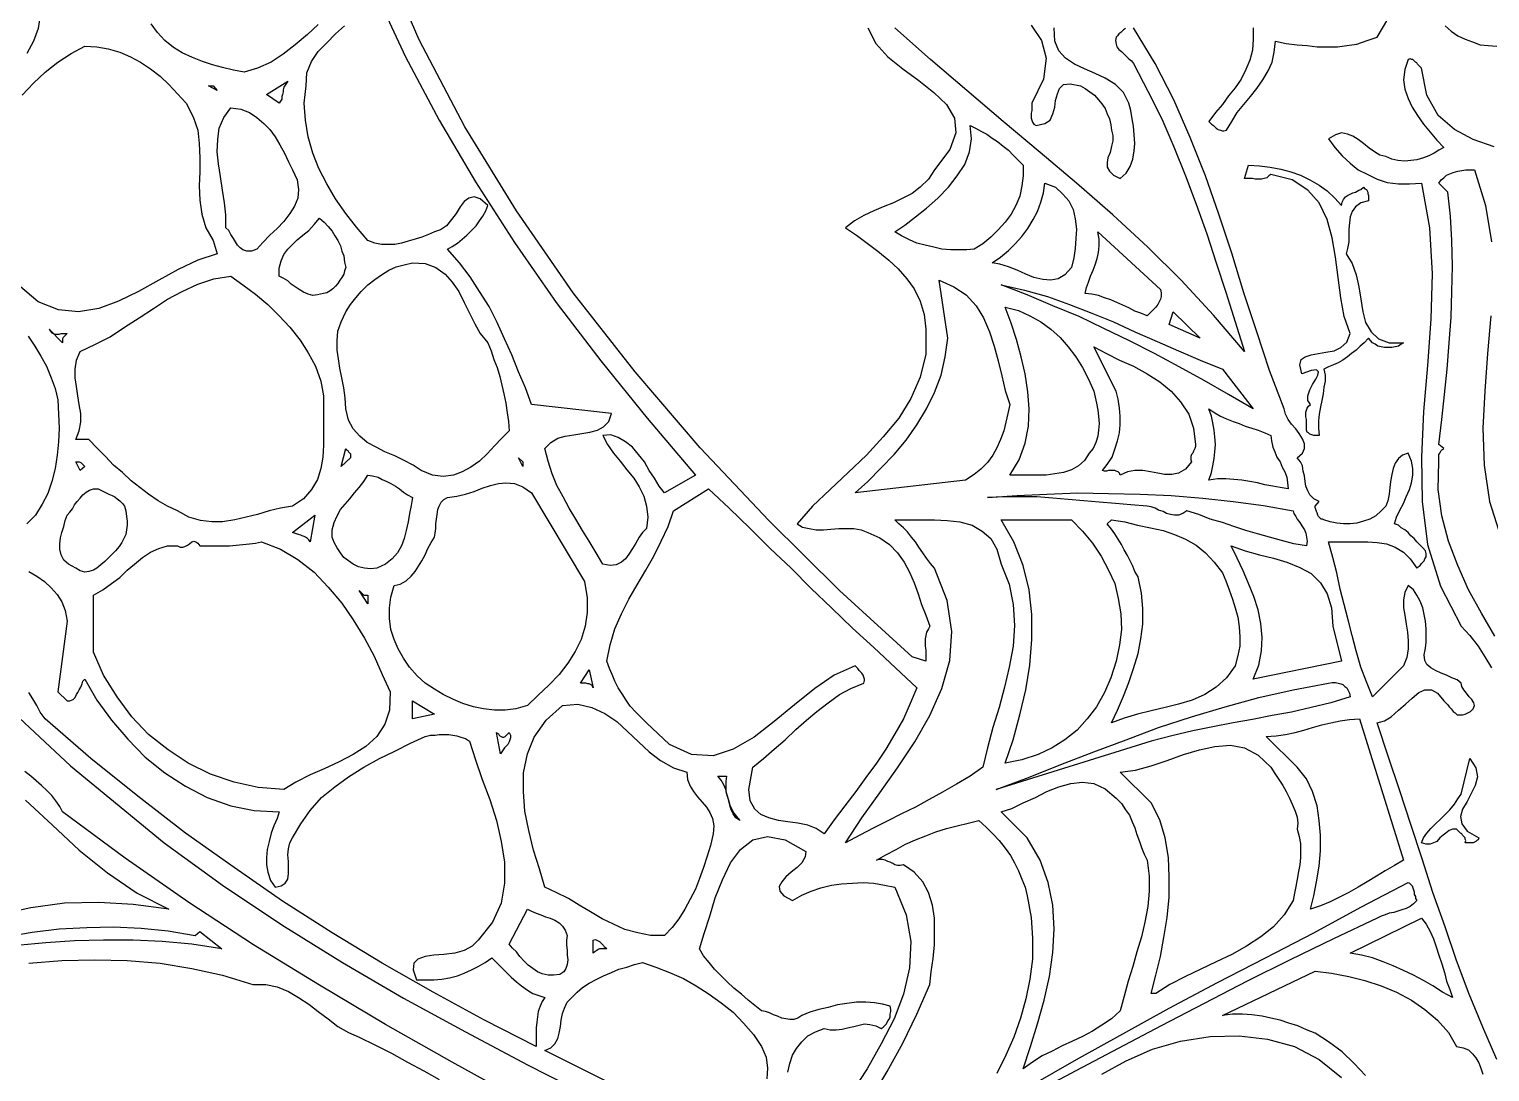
# Model space of a CAD drawing. Extents: x 0.05 to 5.94, y 0.01 to 8.49.
# Drawn here: x 2.069 to 4.239, y 3.699 to 5.248 of the extents above; entities that cross this region are included whole.
import ezdxf

# ---------------------------------------------------------------- set-up
doc = ezdxf.new("R2010")
doc.units = 0
doc.layers.add('1', color=7, linetype='Continuous')

msp = doc.modelspace()

# ---------------------------------------------------------------- linework, layer by layer
for points in [[(4.019, 4.986), (4.02, 4.991), (4.022, 4.995), (4.025, 4.999), (4.028, 5.001), (4.032, 5.003), (4.036, 5.005), (4.04, 5.006), (4.045, 5.009), (4.048, 5.01), (4.052, 5.013), (4.054, 5.011), (4.056, 5.01), (4.057, 5.008), (4.058, 5.006), (4.058, 5.004), (4.059, 5.001), (4.059, 4.999), (4.059, 4.996), (4.059, 4.993), (4.048, 4.99), (4.04, 4.984), (4.035, 4.977), (4.032, 4.969), (4.031, 4.96), (4.03, 4.951), (4.03, 4.941), (4.03, 4.932), (4.028, 4.922), (4.026, 4.914), (4.035, 4.9), (4.041, 4.883), (4.045, 4.865), (4.048, 4.847), (4.051, 4.828), (4.055, 4.812), (4.063, 4.798), (4.074, 4.788), (4.09, 4.782), (4.111, 4.782), (4.108, 4.78), (4.104, 4.777), (4.099, 4.776), (4.094, 4.775), (4.088, 4.775), (4.083, 4.775), (4.078, 4.776), (4.073, 4.777), (4.069, 4.78), (4.065, 4.782), (4.059, 4.789), (4.053, 4.782), (4.047, 4.777), (4.041, 4.771), (4.034, 4.766), (4.028, 4.761), (4.021, 4.756), (4.014, 4.752), (4.007, 4.749), (4, 4.746), (3.993, 4.743), (3.995, 4.734), (3.995, 4.725), (3.993, 4.716), (3.992, 4.706), (3.99, 4.696), (3.988, 4.687), (3.986, 4.676), (3.985, 4.666), (3.985, 4.655), (3.986, 4.644), (3.983, 4.644), (3.981, 4.644), (3.978, 4.644), (3.975, 4.645), (3.972, 4.646), (3.97, 4.648), (3.968, 4.649), (3.967, 4.652), (3.967, 4.654), (3.967, 4.657), (3.967, 4.661), (3.967, 4.664), (3.967, 4.668), (3.966, 4.672), (3.966, 4.675), (3.966, 4.679), (3.967, 4.682), (3.968, 4.685), (3.97, 4.688), (3.973, 4.69), (3.969, 4.696), (3.969, 4.703), (3.972, 4.712), (3.976, 4.72), (3.981, 4.728), (3.984, 4.734), (3.985, 4.739), (3.982, 4.742), (3.974, 4.741), (3.96, 4.736), (3.957, 4.749), (3.959, 4.757), (3.965, 4.761), (3.974, 4.764), (3.985, 4.766), (3.996, 4.768), (4.008, 4.77), (4.018, 4.775), (4.027, 4.783), (4.032, 4.796), (4.023, 4.821), (4.018, 4.849), (4.014, 4.879), (4.01, 4.909), (4.005, 4.938), (3.998, 4.965), (3.986, 4.99), (3.969, 5.009), (3.946, 5.024), (3.914, 5.032), (3.911, 5.03), (3.908, 5.027), (3.904, 5.026), (3.9, 5.025), (3.896, 5.025), (3.891, 5.025), (3.887, 5.026), (3.883, 5.026), (3.879, 5.026), (3.875, 5.026), (3.881, 5.046), (3.897, 5.045), (3.913, 5.043), (3.929, 5.04), (3.944, 5.036), (3.958, 5.031), (3.972, 5.024), (3.986, 5.016), (3.998, 5.008), (4.009, 4.997), (4.019, 4.986)], [(4.223, 4.046), (4.222, 4.043), (4.22, 4.042), (4.219, 4.041), (4.217, 4.04), (4.215, 4.039), (4.212, 4.039), (4.209, 4.039), (4.206, 4.039), (4.203, 4.039), (4.204, 4.042), (4.203, 4.044), (4.203, 4.046), (4.201, 4.048), (4.199, 4.05), (4.198, 4.052), (4.196, 4.053), (4.194, 4.055), (4.192, 4.057), (4.19, 4.059), (4.184, 4.059), (4.179, 4.057), (4.174, 4.053), (4.17, 4.05), (4.165, 4.046), (4.161, 4.041), (4.156, 4.039), (4.151, 4.037), (4.145, 4.037), (4.138, 4.039), (4.141, 4.046), (4.146, 4.053), (4.152, 4.06), (4.159, 4.067), (4.166, 4.074), (4.173, 4.081), (4.18, 4.088), (4.187, 4.096), (4.192, 4.104), (4.197, 4.111), (4.21, 4.164), (4.219, 4.15), (4.221, 4.137), (4.218, 4.124), (4.212, 4.112), (4.206, 4.1), (4.199, 4.089), (4.196, 4.078), (4.198, 4.067), (4.206, 4.056), (4.223, 4.046)]]:
    msp.add_lwpolyline(points)
at = {"layer": '1'}
for points in [[(3.315, 5.25), (3.327, 5.227), (3.345, 5.207), (3.367, 5.189), (3.391, 5.172), (3.413, 5.154), (3.432, 5.136), (3.444, 5.116), (3.446, 5.094), (3.437, 5.069), (3.414, 5.039), (3.405, 5.025), (3.393, 5.013), (3.381, 5.004), (3.367, 4.997), (3.353, 4.99), (3.338, 4.984), (3.324, 4.978), (3.309, 4.971), (3.295, 4.963), (3.282, 4.953), (3.298, 4.942), (3.314, 4.93), (3.33, 4.918), (3.346, 4.905), (3.36, 4.892), (3.373, 4.877), (3.384, 4.862), (3.393, 4.844), (3.399, 4.824), (3.401, 4.802), (3.401, 4.765), (3.393, 4.731), (3.379, 4.699), (3.361, 4.67), (3.338, 4.642), (3.313, 4.615), (3.286, 4.589), (3.259, 4.564), (3.233, 4.539), (3.21, 4.513), (3.218, 4.508), (3.228, 4.506), (3.238, 4.504), (3.249, 4.504), (3.26, 4.505), (3.272, 4.506), (3.283, 4.506), (3.294, 4.506), (3.305, 4.504), (3.315, 4.5), (3.333, 4.492), (3.347, 4.482), (3.359, 4.47), (3.369, 4.456), (3.377, 4.441), (3.384, 4.425), (3.39, 4.409), (3.395, 4.393), (3.401, 4.377), (3.407, 4.361), (3.405, 4.357), (3.402, 4.352), (3.401, 4.347), (3.4, 4.342), (3.4, 4.337), (3.4, 4.331), (3.401, 4.325), (3.401, 4.32), (3.401, 4.314), (3.401, 4.309), (3.381, 4.315), (3.273, 4.414), (3.168, 4.518), (3.066, 4.626), (2.969, 4.739), (2.877, 4.856), (2.793, 4.978), (2.716, 5.103), (2.648, 5.232), (2.591, 5.364)], [(2.583, 5.303), (2.628, 5.207), (2.678, 5.113), (2.732, 5.021), (2.79, 4.931), (2.852, 4.842), (2.918, 4.755), (2.987, 4.67), (3.059, 4.585), (3.013, 4.559), (3.005, 4.569), (2.998, 4.581), (2.99, 4.592), (2.983, 4.605), (2.974, 4.616), (2.965, 4.627), (2.955, 4.635), (2.944, 4.641), (2.933, 4.645), (2.921, 4.644), (2.928, 4.631), (2.937, 4.618), (2.947, 4.606), (2.957, 4.593), (2.967, 4.581), (2.975, 4.568), (2.982, 4.554), (2.986, 4.539), (2.988, 4.523), (2.986, 4.506), (2.98, 4.5), (2.975, 4.493), (2.97, 4.484), (2.965, 4.476), (2.96, 4.468), (2.955, 4.461), (2.949, 4.456), (2.941, 4.452), (2.932, 4.451), (2.921, 4.453), (2.911, 4.47), (2.901, 4.487), (2.891, 4.503), (2.881, 4.52), (2.871, 4.536), (2.862, 4.553), (2.853, 4.57), (2.846, 4.587), (2.84, 4.606), (2.835, 4.625), (2.844, 4.634), (2.854, 4.64), (2.865, 4.643), (2.878, 4.645), (2.89, 4.647), (2.902, 4.649), (2.913, 4.652), (2.922, 4.657), (2.93, 4.665), (2.934, 4.677), (2.815, 4.69), (2.806, 4.715), (2.796, 4.739), (2.786, 4.764), (2.775, 4.788), (2.764, 4.812), (2.752, 4.836), (2.738, 4.858), (2.724, 4.88), (2.708, 4.901), (2.69, 4.921), (2.697, 4.925), (2.705, 4.93), (2.712, 4.936), (2.719, 4.942), (2.726, 4.949), (2.733, 4.956), (2.738, 4.963), (2.743, 4.97), (2.747, 4.978), (2.75, 4.986), (2.739, 4.996), (2.73, 4.999), (2.722, 4.997), (2.715, 4.992), (2.709, 4.984), (2.703, 4.974), (2.696, 4.965), (2.689, 4.956), (2.68, 4.95), (2.671, 4.947), (2.662, 4.943), (2.652, 4.939), (2.642, 4.936), (2.632, 4.933), (2.622, 4.93), (2.612, 4.928), (2.602, 4.928), (2.592, 4.928), (2.582, 4.93), (2.572, 4.934), (2.555, 4.954), (2.539, 4.974), (2.524, 4.996), (2.511, 5.018), (2.499, 5.041), (2.49, 5.064), (2.483, 5.088), (2.479, 5.113), (2.477, 5.138), (2.48, 5.164), (2.481, 5.183), (2.488, 5.2), (2.498, 5.215), (2.511, 5.228), (2.524, 5.241), (2.537, 5.253)], [(2.085, 5.269), (2.082, 5.249), (2.075, 5.23), (2.065, 5.212)], [(2.498, 5.255), (2.482, 5.24), (2.464, 5.225), (2.446, 5.211), (2.428, 5.199), (2.408, 5.19), (2.388, 5.184), (2.372, 5.187), (2.356, 5.191), (2.341, 5.195), (2.326, 5.2), (2.311, 5.206), (2.296, 5.213), (2.283, 5.221), (2.27, 5.231), (2.259, 5.243), (2.25, 5.256)], [(3.558, 5.254), (3.573, 5.231), (3.58, 5.205), (3.576, 5.174), (3.559, 5.138), (3.559, 5.134), (3.559, 5.131), (3.559, 5.127), (3.558, 5.123), (3.558, 5.12), (3.558, 5.116), (3.559, 5.113), (3.56, 5.11), (3.562, 5.107), (3.565, 5.105), (3.578, 5.108), (3.586, 5.113), (3.59, 5.122), (3.593, 5.132), (3.594, 5.142), (3.597, 5.152), (3.6, 5.16), (3.606, 5.166), (3.616, 5.167), (3.631, 5.164), (3.638, 5.16), (3.645, 5.155), (3.652, 5.15), (3.658, 5.143), (3.663, 5.137), (3.668, 5.13), (3.671, 5.122), (3.674, 5.115), (3.676, 5.106), (3.677, 5.098), (3.679, 5.09), (3.679, 5.082), (3.677, 5.074), (3.675, 5.065), (3.672, 5.057), (3.671, 5.05), (3.671, 5.043), (3.674, 5.037), (3.68, 5.031), (3.69, 5.026), (3.699, 5.034), (3.705, 5.044), (3.709, 5.055), (3.711, 5.067), (3.712, 5.078), (3.711, 5.091), (3.71, 5.104), (3.708, 5.115), (3.706, 5.127), (3.703, 5.138), (3.695, 5.154), (3.683, 5.166), (3.668, 5.175), (3.653, 5.182), (3.637, 5.189), (3.622, 5.196), (3.609, 5.205), (3.599, 5.216), (3.593, 5.23), (3.592, 5.25)], [(3.888, 5.25), (3.888, 5.233), (3.887, 5.217), (3.883, 5.202), (3.877, 5.188), (3.87, 5.174), (3.861, 5.161), (3.851, 5.149), (3.842, 5.136), (3.832, 5.124), (3.822, 5.111), (3.824, 5.109), (3.826, 5.107), (3.829, 5.105), (3.831, 5.103), (3.833, 5.101), (3.836, 5.099), (3.839, 5.098), (3.842, 5.097), (3.844, 5.097), (3.848, 5.098), (3.856, 5.111), (3.864, 5.124), (3.874, 5.136), (3.884, 5.148), (3.893, 5.16), (3.902, 5.173), (3.91, 5.186), (3.916, 5.199), (3.919, 5.214), (3.921, 5.23), (3.937, 5.227), (3.953, 5.225), (3.968, 5.224), (3.983, 5.222), (3.998, 5.222), (4.013, 5.222), (4.027, 5.224), (4.042, 5.226), (4.057, 5.231), (4.072, 5.236), (4.088, 5.263)], [(3.698, 5.249), (3.695, 5.247), (3.693, 5.245), (3.691, 5.243), (3.688, 5.241), (3.686, 5.238), (3.684, 5.236), (3.683, 5.231), (3.684, 5.226), (3.685, 5.222), (3.688, 5.218), (3.692, 5.215), (3.696, 5.211), (3.699, 5.208), (3.703, 5.204), (3.707, 5.201), (3.71, 5.197), (3.731, 5.156), (3.752, 5.115), (3.77, 5.073), (3.787, 5.03), (3.803, 4.988), (3.819, 4.944), (3.833, 4.901), (3.847, 4.857), (3.861, 4.813), (3.875, 4.769), (3.829, 4.823), (3.781, 4.875), (3.731, 4.924), (3.679, 4.972), (3.625, 5.019), (3.571, 5.065), (3.516, 5.111), (3.462, 5.157), (3.408, 5.203), (3.355, 5.25)], [(4.25, 3.717), (4.229, 3.765), (4.209, 3.814), (4.19, 3.864), (4.173, 3.914), (4.155, 3.965), (4.139, 4.015), (4.122, 4.066), (4.106, 4.116), (4.089, 4.166), (4.072, 4.217), (4.083, 4.22), (4.093, 4.226), (4.104, 4.236), (4.114, 4.245), (4.124, 4.254), (4.134, 4.262), (4.143, 4.266), (4.153, 4.266), (4.162, 4.261), (4.171, 4.25), (4.174, 4.247), (4.177, 4.244), (4.179, 4.241), (4.182, 4.238), (4.185, 4.234), (4.188, 4.232), (4.191, 4.229), (4.195, 4.229), (4.199, 4.229), (4.203, 4.23), (4.211, 4.234), (4.215, 4.238), (4.217, 4.243), (4.216, 4.247), (4.213, 4.252), (4.209, 4.256), (4.205, 4.261), (4.201, 4.266), (4.198, 4.271), (4.197, 4.276), (4.191, 4.281), (4.183, 4.284), (4.175, 4.288), (4.167, 4.291), (4.159, 4.295), (4.152, 4.299), (4.146, 4.304), (4.143, 4.31), (4.142, 4.318), (4.144, 4.328), (4.145, 4.337), (4.145, 4.347), (4.145, 4.357), (4.144, 4.368), (4.142, 4.378), (4.14, 4.388), (4.136, 4.398), (4.131, 4.407), (4.126, 4.415), (4.118, 4.421), (4.113, 4.411), (4.111, 4.4), (4.111, 4.388), (4.113, 4.377), (4.115, 4.364), (4.117, 4.352), (4.118, 4.339), (4.118, 4.327), (4.116, 4.314), (4.111, 4.302), (4.065, 4.256), (4.056, 4.278), (4.048, 4.3), (4.041, 4.324), (4.035, 4.347), (4.029, 4.37), (4.023, 4.393), (4.017, 4.416), (4.012, 4.44), (4.006, 4.463), (4, 4.486), (4.014, 4.486), (4.029, 4.486), (4.043, 4.486), (4.058, 4.486), (4.072, 4.485), (4.086, 4.483), (4.099, 4.478), (4.111, 4.471), (4.121, 4.461), (4.131, 4.447), (4.133, 4.449), (4.136, 4.451), (4.138, 4.454), (4.14, 4.456), (4.142, 4.458), (4.143, 4.461), (4.145, 4.464), (4.145, 4.467), (4.145, 4.469), (4.144, 4.473), (4.14, 4.477), (4.135, 4.482), (4.131, 4.486), (4.127, 4.491), (4.122, 4.495), (4.118, 4.5), (4.113, 4.504), (4.108, 4.507), (4.104, 4.511), (4.098, 4.513), (4.101, 4.523), (4.106, 4.533), (4.111, 4.543), (4.115, 4.553), (4.12, 4.564), (4.123, 4.574), (4.125, 4.585), (4.125, 4.595), (4.123, 4.606), (4.118, 4.618), (4.11, 4.615), (4.104, 4.61), (4.099, 4.603), (4.096, 4.595), (4.094, 4.586), (4.092, 4.576), (4.091, 4.567), (4.09, 4.557), (4.088, 4.547), (4.085, 4.539), (4.078, 4.532), (4.07, 4.525), (4.061, 4.52), (4.052, 4.517), (4.042, 4.514), (4.032, 4.513), (4.022, 4.513), (4.012, 4.514), (4.002, 4.516), (3.993, 4.519), (3.991, 4.52), (3.989, 4.52), (3.987, 4.522), (3.985, 4.524), (3.984, 4.526), (3.983, 4.529), (3.982, 4.531), (3.981, 4.534), (3.98, 4.537), (3.98, 4.539), (3.986, 4.546), (3.978, 4.55), (3.972, 4.556), (3.969, 4.562), (3.966, 4.569), (3.965, 4.576), (3.964, 4.584), (3.962, 4.591), (3.961, 4.599), (3.958, 4.605), (3.953, 4.611), (3.961, 4.618), (3.964, 4.625), (3.964, 4.632), (3.961, 4.639), (3.956, 4.647), (3.951, 4.654), (3.945, 4.661), (3.94, 4.668), (3.936, 4.676), (3.934, 4.684), (3.912, 4.741), (3.893, 4.798), (3.874, 4.856), (3.856, 4.915), (3.837, 4.973), (3.817, 5.03), (3.794, 5.087), (3.77, 5.143), (3.742, 5.197), (3.71, 5.25)], [(4.173, 5.253), (4.182, 5.245), (4.192, 5.238), (4.203, 5.233), (4.214, 5.229), (4.225, 5.225), (4.237, 5.224), (4.25, 5.223)], [(2.058, 5.15), (2.075, 5.168), (2.092, 5.184), (2.111, 5.199), (2.131, 5.212), (2.151, 5.223), (2.169, 5.222), (2.186, 5.219), (2.203, 5.214), (2.219, 5.207), (2.234, 5.199), (2.249, 5.189), (2.263, 5.178), (2.276, 5.166), (2.289, 5.152), (2.302, 5.138)], [(4.246, 5.073), (4.215, 5.084), (4.187, 5.099), (4.163, 5.12), (4.146, 5.15), (4.138, 5.19), (4.136, 5.192), (4.134, 5.194), (4.132, 5.196), (4.131, 5.198), (4.129, 5.199), (4.127, 5.201), (4.125, 5.203), (4.123, 5.203), (4.121, 5.204), (4.118, 5.203), (4.113, 5.188), (4.111, 5.173), (4.113, 5.159), (4.118, 5.145), (4.124, 5.132), (4.132, 5.12), (4.141, 5.107), (4.151, 5.095), (4.161, 5.083), (4.171, 5.072), (4.164, 5.068), (4.157, 5.064), (4.149, 5.06), (4.141, 5.057), (4.131, 5.054), (4.122, 5.053), (4.113, 5.052), (4.103, 5.053), (4.094, 5.055), (4.085, 5.059), (4.076, 5.061), (4.068, 5.066), (4.06, 5.071), (4.052, 5.078), (4.044, 5.084), (4.036, 5.089), (4.028, 5.092), (4.019, 5.094), (4.01, 5.091), (4, 5.085), (4.009, 5.072), (4.02, 5.06), (4.032, 5.049), (4.044, 5.039), (4.058, 5.032), (4.072, 5.025), (4.087, 5.02), (4.104, 5.018), (4.12, 5.018), (4.138, 5.019), (4.15, 4.953), (4.154, 4.885), (4.152, 4.817), (4.147, 4.748), (4.141, 4.68), (4.138, 4.612), (4.139, 4.546), (4.147, 4.482), (4.166, 4.42), (4.197, 4.361), (4.21, 4.347), (4.222, 4.331), (4.232, 4.315), (4.242, 4.299)], [(2.44, 5.138), (2.421, 5.151), (2.453, 5.171), (2.451, 5.168), (2.449, 5.165), (2.447, 5.162), (2.446, 5.158), (2.446, 5.155), (2.445, 5.151), (2.444, 5.148), (2.444, 5.144), (2.442, 5.141), (2.44, 5.138)], [(2.348, 5.157), (2.335, 5.164), (2.342, 5.164), (2.348, 5.157)], [(2.302, 5.138), (2.312, 5.118), (2.319, 5.098), (2.321, 5.078), (2.322, 5.057), (2.322, 5.036), (2.321, 5.015), (2.322, 4.994), (2.325, 4.973), (2.331, 4.953), (2.342, 4.934), (2.348, 4.914), (2.319, 4.905), (2.29, 4.891), (2.261, 4.875), (2.231, 4.858), (2.201, 4.844), (2.172, 4.833), (2.142, 4.828), (2.112, 4.831), (2.082, 4.843), (2.052, 4.868)], [(2.46, 5.039), (2.467, 5.024), (2.469, 5.01), (2.468, 4.997), (2.463, 4.985), (2.456, 4.974), (2.447, 4.962), (2.437, 4.952), (2.426, 4.942), (2.416, 4.931), (2.407, 4.921), (2.399, 4.918), (2.392, 4.918), (2.386, 4.92), (2.382, 4.923), (2.378, 4.927), (2.375, 4.932), (2.372, 4.937), (2.368, 4.943), (2.365, 4.949), (2.361, 4.953), (2.361, 4.972), (2.359, 4.99), (2.356, 5.009), (2.353, 5.029), (2.35, 5.048), (2.348, 5.066), (2.349, 5.084), (2.351, 5.101), (2.358, 5.117), (2.368, 5.131), (2.383, 5.129), (2.396, 5.124), (2.407, 5.117), (2.417, 5.108), (2.426, 5.099), (2.434, 5.088), (2.441, 5.076), (2.448, 5.064), (2.454, 5.051), (2.46, 5.039)], [(3.546, 5.046), (3.546, 5.03), (3.544, 5.015), (3.541, 5), (3.535, 4.986), (3.528, 4.973), (3.519, 4.961), (3.509, 4.95), (3.498, 4.939), (3.486, 4.929), (3.473, 4.921), (3.462, 4.92), (3.45, 4.92), (3.438, 4.92), (3.425, 4.921), (3.413, 4.924), (3.4, 4.927), (3.388, 4.93), (3.377, 4.935), (3.365, 4.941), (3.355, 4.947), (3.37, 4.957), (3.386, 4.969), (3.402, 4.982), (3.419, 4.997), (3.435, 5.013), (3.448, 5.03), (3.459, 5.047), (3.466, 5.066), (3.469, 5.085), (3.467, 5.105), (3.475, 5.101), (3.484, 5.096), (3.492, 5.092), (3.5, 5.086), (3.508, 5.081), (3.516, 5.074), (3.524, 5.068), (3.531, 5.061), (3.539, 5.053), (3.546, 5.046)], [(4.247, 4.346), (4.227, 4.38), (4.208, 4.415), (4.192, 4.451), (4.178, 4.487), (4.168, 4.525), (4.163, 4.564), (4.164, 4.605), (4.164, 4.608), (4.164, 4.611), (4.164, 4.613), (4.164, 4.616), (4.165, 4.618), (4.166, 4.62), (4.167, 4.622), (4.168, 4.623), (4.171, 4.625), (4.164, 4.631), (4.168, 4.668), (4.172, 4.705), (4.176, 4.743), (4.179, 4.782), (4.182, 4.82), (4.183, 4.858), (4.184, 4.896), (4.183, 4.934), (4.181, 4.97), (4.177, 5.006), (4.164, 5.019), (4.167, 5.024), (4.171, 5.027), (4.175, 5.031), (4.18, 5.033), (4.185, 5.035), (4.192, 5.037), (4.198, 5.038), (4.204, 5.039), (4.21, 5.039), (4.217, 5.039), (4.233, 4.986), (4.242, 4.932)], [(3.618, 4.894), (3.608, 4.883), (3.598, 4.877), (3.587, 4.875), (3.575, 4.876), (3.562, 4.879), (3.55, 4.884), (3.537, 4.89), (3.524, 4.895), (3.511, 4.899), (3.5, 4.901), (3.512, 4.909), (3.524, 4.919), (3.534, 4.929), (3.544, 4.94), (3.553, 4.952), (3.561, 4.965), (3.567, 4.977), (3.572, 4.991), (3.576, 5.005), (3.578, 5.019), (3.594, 5.013), (3.605, 5.003), (3.614, 4.993), (3.62, 4.98), (3.623, 4.966), (3.625, 4.951), (3.624, 4.937), (3.623, 4.922), (3.621, 4.908), (3.618, 4.894)], [(2.539, 4.894), (2.537, 4.889), (2.536, 4.884), (2.533, 4.879), (2.53, 4.875), (2.527, 4.87), (2.524, 4.866), (2.52, 4.862), (2.516, 4.859), (2.511, 4.856), (2.506, 4.855), (2.497, 4.853), (2.49, 4.852), (2.483, 4.854), (2.476, 4.857), (2.47, 4.861), (2.464, 4.865), (2.458, 4.869), (2.453, 4.874), (2.446, 4.878), (2.44, 4.881), (2.44, 4.893), (2.443, 4.904), (2.447, 4.913), (2.453, 4.921), (2.46, 4.928), (2.467, 4.935), (2.475, 4.942), (2.484, 4.949), (2.492, 4.958), (2.5, 4.967), (2.507, 4.961), (2.513, 4.955), (2.519, 4.948), (2.523, 4.941), (2.527, 4.934), (2.531, 4.926), (2.533, 4.918), (2.536, 4.911), (2.537, 4.902), (2.539, 4.894)], [(3.75, 4.861), (3.751, 4.856), (3.751, 4.851), (3.75, 4.847), (3.748, 4.843), (3.746, 4.839), (3.743, 4.835), (3.74, 4.832), (3.736, 4.828), (3.733, 4.825), (3.73, 4.822), (3.721, 4.826), (3.712, 4.829), (3.703, 4.834), (3.694, 4.838), (3.685, 4.842), (3.676, 4.846), (3.667, 4.849), (3.658, 4.852), (3.648, 4.854), (3.638, 4.855), (3.64, 4.864), (3.643, 4.872), (3.646, 4.881), (3.65, 4.89), (3.653, 4.898), (3.656, 4.907), (3.658, 4.916), (3.659, 4.926), (3.659, 4.936), (3.657, 4.947), (3.75, 4.861)], [(2.75, 4.782), (2.755, 4.77), (2.759, 4.757), (2.764, 4.745), (2.768, 4.732), (2.771, 4.719), (2.774, 4.706), (2.777, 4.692), (2.779, 4.678), (2.781, 4.665), (2.782, 4.651), (2.771, 4.64), (2.76, 4.629), (2.749, 4.617), (2.738, 4.606), (2.725, 4.597), (2.712, 4.59), (2.699, 4.585), (2.684, 4.583), (2.668, 4.585), (2.651, 4.592), (2.639, 4.6), (2.626, 4.607), (2.612, 4.614), (2.597, 4.62), (2.584, 4.627), (2.571, 4.634), (2.56, 4.643), (2.55, 4.654), (2.543, 4.667), (2.539, 4.684), (2.538, 4.7), (2.536, 4.715), (2.533, 4.73), (2.53, 4.744), (2.528, 4.758), (2.526, 4.771), (2.526, 4.785), (2.527, 4.799), (2.532, 4.813), (2.539, 4.828), (2.546, 4.839), (2.554, 4.849), (2.562, 4.858), (2.572, 4.868), (2.582, 4.876), (2.592, 4.883), (2.603, 4.89), (2.614, 4.895), (2.626, 4.898), (2.638, 4.901), (2.657, 4.9), (2.673, 4.894), (2.687, 4.884), (2.697, 4.872), (2.707, 4.858), (2.715, 4.842), (2.723, 4.826), (2.731, 4.81), (2.739, 4.796), (2.75, 4.782)], [(2.506, 4.703), (2.506, 4.685), (2.506, 4.667), (2.506, 4.648), (2.506, 4.63), (2.505, 4.612), (2.502, 4.595), (2.497, 4.579), (2.488, 4.564), (2.476, 4.55), (2.46, 4.539), (2.442, 4.536), (2.425, 4.532), (2.408, 4.527), (2.391, 4.523), (2.374, 4.519), (2.356, 4.516), (2.34, 4.516), (2.323, 4.518), (2.306, 4.523), (2.289, 4.532), (2.274, 4.539), (2.26, 4.547), (2.246, 4.557), (2.233, 4.567), (2.22, 4.577), (2.207, 4.589), (2.194, 4.6), (2.182, 4.613), (2.17, 4.625), (2.157, 4.638), (2.138, 4.638), (2.143, 4.651), (2.145, 4.664), (2.145, 4.677), (2.143, 4.69), (2.141, 4.703), (2.139, 4.717), (2.137, 4.73), (2.137, 4.743), (2.139, 4.756), (2.144, 4.769), (2.167, 4.78), (2.189, 4.791), (2.21, 4.805), (2.232, 4.819), (2.253, 4.833), (2.274, 4.847), (2.296, 4.858), (2.319, 4.869), (2.343, 4.877), (2.368, 4.881), (2.386, 4.868), (2.405, 4.854), (2.423, 4.839), (2.44, 4.822), (2.456, 4.805), (2.471, 4.786), (2.483, 4.767), (2.494, 4.747), (2.502, 4.725), (2.506, 4.703)], [(3.526, 4.69), (3.523, 4.677), (3.52, 4.664), (3.517, 4.651), (3.512, 4.638), (3.507, 4.626), (3.501, 4.615), (3.493, 4.604), (3.483, 4.594), (3.473, 4.586), (3.46, 4.578), (3.296, 4.559), (3.315, 4.576), (3.335, 4.596), (3.354, 4.616), (3.372, 4.637), (3.388, 4.66), (3.402, 4.684), (3.414, 4.708), (3.424, 4.734), (3.43, 4.761), (3.434, 4.789), (3.421, 4.875), (3.443, 4.865), (3.461, 4.853), (3.476, 4.837), (3.487, 4.819), (3.496, 4.798), (3.503, 4.777), (3.509, 4.755), (3.514, 4.733), (3.519, 4.711), (3.526, 4.69)], [(3.842, 4.743), (3.888, 4.684), (3.851, 4.705), (3.815, 4.726), (3.778, 4.746), (3.741, 4.766), (3.704, 4.785), (3.666, 4.803), (3.629, 4.821), (3.59, 4.837), (3.552, 4.853), (3.513, 4.868), (3.548, 4.86), (3.582, 4.851), (3.615, 4.839), (3.648, 4.826), (3.68, 4.813), (3.712, 4.798), (3.745, 4.784), (3.777, 4.77), (3.809, 4.756), (3.842, 4.743)], [(3.651, 4.71), (3.653, 4.701), (3.655, 4.692), (3.657, 4.682), (3.658, 4.673), (3.659, 4.662), (3.658, 4.652), (3.657, 4.643), (3.654, 4.634), (3.65, 4.625), (3.644, 4.618), (3.637, 4.607), (3.628, 4.599), (3.618, 4.593), (3.606, 4.589), (3.593, 4.587), (3.58, 4.585), (3.567, 4.585), (3.553, 4.585), (3.539, 4.585), (3.526, 4.585), (3.54, 4.608), (3.549, 4.633), (3.554, 4.658), (3.555, 4.684), (3.553, 4.709), (3.549, 4.736), (3.543, 4.761), (3.536, 4.787), (3.528, 4.811), (3.519, 4.835), (3.539, 4.83), (3.556, 4.822), (3.572, 4.813), (3.587, 4.802), (3.601, 4.79), (3.613, 4.776), (3.624, 4.761), (3.634, 4.745), (3.643, 4.728), (3.651, 4.71)], [(3.763, 4.809), (3.769, 4.828), (3.809, 4.789), (3.763, 4.809)], [(4.241, 4.822), (4.236, 4.766), (4.232, 4.71), (4.229, 4.655), (4.231, 4.6), (4.239, 4.546), (4.256, 4.493)], [(2.125, 4.796), (2.123, 4.794), (2.122, 4.793), (2.12, 4.791), (2.119, 4.79), (2.118, 4.788), (2.118, 4.787), (2.118, 4.784), (2.118, 4.782), (2.098, 4.802), (2.1, 4.799), (2.102, 4.797), (2.104, 4.796), (2.107, 4.795), (2.11, 4.795), (2.113, 4.795), (2.116, 4.796), (2.119, 4.796), (2.122, 4.796), (2.125, 4.796)], [(2.067, 4.792), (2.077, 4.777), (2.086, 4.762), (2.094, 4.747), (2.101, 4.73), (2.107, 4.714), (2.111, 4.697), (2.112, 4.676), (2.113, 4.655), (2.112, 4.635), (2.11, 4.615), (2.107, 4.595), (2.102, 4.576), (2.096, 4.558), (2.088, 4.542), (2.078, 4.526), (2.065, 4.513)], [(3.802, 4.631), (3.802, 4.628), (3.801, 4.625), (3.8, 4.623), (3.799, 4.621), (3.798, 4.618), (3.796, 4.616), (3.795, 4.613), (3.795, 4.611), (3.795, 4.608), (3.796, 4.605), (3.787, 4.594), (3.777, 4.588), (3.767, 4.586), (3.756, 4.586), (3.746, 4.588), (3.735, 4.59), (3.724, 4.592), (3.712, 4.592), (3.701, 4.59), (3.69, 4.585), (3.689, 4.588), (3.687, 4.59), (3.684, 4.591), (3.682, 4.592), (3.679, 4.592), (3.675, 4.592), (3.673, 4.592), (3.67, 4.591), (3.667, 4.591), (3.664, 4.592), (3.671, 4.601), (3.678, 4.612), (3.682, 4.624), (3.686, 4.636), (3.689, 4.648), (3.69, 4.66), (3.69, 4.673), (3.689, 4.685), (3.687, 4.698), (3.684, 4.71), (3.651, 4.776), (3.67, 4.766), (3.689, 4.756), (3.71, 4.747), (3.73, 4.736), (3.749, 4.724), (3.766, 4.71), (3.78, 4.694), (3.792, 4.676), (3.799, 4.655), (3.802, 4.631)], [(3.914, 4.644), (3.915, 4.636), (3.917, 4.627), (3.92, 4.62), (3.923, 4.612), (3.928, 4.605), (3.931, 4.597), (3.935, 4.59), (3.938, 4.582), (3.939, 4.574), (3.94, 4.565), (3.928, 4.567), (3.917, 4.569), (3.905, 4.571), (3.894, 4.574), (3.883, 4.576), (3.871, 4.578), (3.859, 4.579), (3.847, 4.58), (3.835, 4.58), (3.822, 4.578), (3.826, 4.589), (3.828, 4.599), (3.83, 4.61), (3.831, 4.62), (3.832, 4.631), (3.831, 4.642), (3.83, 4.652), (3.828, 4.663), (3.826, 4.673), (3.822, 4.684), (3.831, 4.678), (3.839, 4.673), (3.848, 4.669), (3.858, 4.665), (3.867, 4.662), (3.876, 4.658), (3.886, 4.655), (3.895, 4.652), (3.905, 4.648), (3.914, 4.644)], [(2.546, 4.611), (2.532, 4.598), (2.539, 4.625), (2.54, 4.623), (2.542, 4.622), (2.543, 4.62), (2.544, 4.619), (2.546, 4.617), (2.546, 4.615), (2.546, 4.613), (2.546, 4.611)], [(2.151, 4.598), (2.144, 4.592), (2.138, 4.605), (2.14, 4.605), (2.142, 4.605), (2.143, 4.605), (2.145, 4.604), (2.147, 4.602), (2.148, 4.601), (2.15, 4.599), (2.151, 4.598)], [(2.802, 4.598), (2.796, 4.611), (2.802, 4.605), (2.802, 4.598)], [(2.638, 4.552), (2.636, 4.54), (2.634, 4.528), (2.632, 4.516), (2.629, 4.503), (2.626, 4.491), (2.622, 4.48), (2.616, 4.47), (2.608, 4.461), (2.598, 4.453), (2.585, 4.447), (2.576, 4.446), (2.567, 4.447), (2.558, 4.449), (2.55, 4.453), (2.543, 4.458), (2.536, 4.463), (2.531, 4.47), (2.526, 4.477), (2.522, 4.485), (2.519, 4.493), (2.519, 4.504), (2.522, 4.515), (2.526, 4.525), (2.531, 4.534), (2.538, 4.542), (2.545, 4.55), (2.552, 4.559), (2.559, 4.567), (2.566, 4.576), (2.572, 4.585), (2.579, 4.584), (2.587, 4.582), (2.593, 4.579), (2.6, 4.576), (2.606, 4.573), (2.613, 4.569), (2.619, 4.565), (2.625, 4.56), (2.631, 4.556), (2.638, 4.552)], [(2.21, 4.539), (2.212, 4.532), (2.213, 4.524), (2.214, 4.517), (2.214, 4.511), (2.213, 4.504), (2.212, 4.497), (2.209, 4.491), (2.206, 4.485), (2.202, 4.479), (2.197, 4.473), (2.192, 4.468), (2.187, 4.463), (2.181, 4.457), (2.175, 4.452), (2.169, 4.447), (2.164, 4.444), (2.157, 4.442), (2.151, 4.441), (2.144, 4.443), (2.138, 4.447), (2.127, 4.453), (2.12, 4.459), (2.116, 4.467), (2.114, 4.475), (2.114, 4.483), (2.115, 4.492), (2.117, 4.5), (2.12, 4.509), (2.122, 4.518), (2.125, 4.526), (2.129, 4.53), (2.133, 4.535), (2.136, 4.541), (2.14, 4.546), (2.144, 4.551), (2.148, 4.556), (2.153, 4.56), (2.158, 4.563), (2.164, 4.565), (2.171, 4.565), (2.175, 4.563), (2.179, 4.561), (2.183, 4.559), (2.187, 4.557), (2.192, 4.555), (2.196, 4.553), (2.199, 4.55), (2.203, 4.547), (2.207, 4.543), (2.21, 4.539)], [(2.894, 4.427), (2.898, 4.403), (2.898, 4.381), (2.895, 4.361), (2.889, 4.341), (2.88, 4.323), (2.869, 4.306), (2.856, 4.289), (2.841, 4.273), (2.825, 4.258), (2.809, 4.243), (2.792, 4.238), (2.776, 4.236), (2.76, 4.236), (2.744, 4.238), (2.729, 4.241), (2.713, 4.246), (2.699, 4.252), (2.684, 4.259), (2.671, 4.267), (2.657, 4.276), (2.645, 4.287), (2.634, 4.3), (2.625, 4.313), (2.617, 4.327), (2.611, 4.341), (2.606, 4.356), (2.604, 4.372), (2.604, 4.388), (2.606, 4.404), (2.611, 4.421), (2.62, 4.423), (2.629, 4.428), (2.636, 4.435), (2.642, 4.442), (2.647, 4.45), (2.652, 4.458), (2.657, 4.467), (2.661, 4.476), (2.666, 4.485), (2.671, 4.493), (2.672, 4.499), (2.673, 4.506), (2.673, 4.513), (2.674, 4.52), (2.675, 4.527), (2.676, 4.534), (2.678, 4.539), (2.681, 4.545), (2.685, 4.549), (2.69, 4.552), (2.704, 4.554), (2.717, 4.557), (2.73, 4.561), (2.742, 4.566), (2.754, 4.57), (2.766, 4.573), (2.777, 4.574), (2.79, 4.573), (2.802, 4.568), (2.815, 4.559), (2.894, 4.427)], [(3.388, 4.269), (3.378, 4.246), (3.368, 4.223), (3.355, 4.201), (3.342, 4.178), (3.328, 4.157), (3.312, 4.136), (3.297, 4.115), (3.281, 4.094), (3.265, 4.073), (3.25, 4.052), (3.238, 4.06), (3.226, 4.065), (3.211, 4.068), (3.196, 4.07), (3.182, 4.072), (3.168, 4.076), (3.156, 4.081), (3.147, 4.089), (3.14, 4.101), (3.138, 4.118), (3.144, 4.151), (3.16, 4.164), (3.176, 4.178), (3.192, 4.192), (3.208, 4.207), (3.224, 4.221), (3.239, 4.234), (3.256, 4.247), (3.273, 4.259), (3.29, 4.268), (3.309, 4.276), (3.31, 4.28), (3.31, 4.282), (3.309, 4.285), (3.308, 4.288), (3.306, 4.291), (3.304, 4.293), (3.302, 4.295), (3.3, 4.298), (3.298, 4.3), (3.296, 4.302), (3.265, 4.288), (3.236, 4.268), (3.206, 4.244), (3.176, 4.219), (3.146, 4.196), (3.115, 4.178), (3.085, 4.168), (3.053, 4.17), (3.02, 4.185), (2.986, 4.217), (2.978, 4.225), (2.97, 4.233), (2.962, 4.242), (2.956, 4.251), (2.95, 4.26), (2.944, 4.269), (2.939, 4.279), (2.935, 4.289), (2.931, 4.298), (2.927, 4.309), (2.932, 4.333), (2.939, 4.357), (2.949, 4.379), (2.96, 4.401), (2.972, 4.422), (2.985, 4.444), (2.997, 4.465), (3.008, 4.487), (3.018, 4.509), (3.026, 4.532), (3.078, 4.565), (3.109, 4.536), (3.14, 4.506), (3.17, 4.476), (3.201, 4.447), (3.231, 4.417), (3.261, 4.388), (3.292, 4.358), (3.324, 4.329), (3.356, 4.299), (3.388, 4.269)], [(3.947, 4.532), (3.948, 4.528), (3.951, 4.524), (3.953, 4.52), (3.957, 4.515), (3.96, 4.51), (3.964, 4.504), (3.966, 4.499), (3.967, 4.493), (3.968, 4.487), (3.967, 4.48), (3.948, 4.483), (3.93, 4.488), (3.912, 4.493), (3.894, 4.498), (3.877, 4.503), (3.859, 4.509), (3.842, 4.515), (3.824, 4.52), (3.807, 4.527), (3.789, 4.532), (3.783, 4.528), (3.777, 4.526), (3.771, 4.526), (3.765, 4.527), (3.759, 4.528), (3.754, 4.531), (3.747, 4.533), (3.742, 4.536), (3.736, 4.538), (3.73, 4.539), (3.706, 4.541), (3.683, 4.543), (3.659, 4.545), (3.636, 4.547), (3.613, 4.549), (3.59, 4.551), (3.566, 4.553), (3.542, 4.553), (3.518, 4.553), (3.493, 4.552), (3.537, 4.555), (3.581, 4.557), (3.627, 4.559), (3.673, 4.558), (3.72, 4.557), (3.766, 4.555), (3.813, 4.551), (3.858, 4.546), (3.903, 4.54), (3.947, 4.532)], [(2.486, 4.486), (2.484, 4.489), (2.482, 4.491), (2.479, 4.493), (2.477, 4.494), (2.474, 4.495), (2.472, 4.496), (2.469, 4.497), (2.466, 4.498), (2.463, 4.499), (2.46, 4.5), (2.493, 4.526), (2.486, 4.486)], [(3.513, 4.453), (3.525, 4.423), (3.531, 4.393), (3.533, 4.362), (3.531, 4.331), (3.525, 4.3), (3.518, 4.27), (3.51, 4.24), (3.501, 4.21), (3.493, 4.18), (3.486, 4.151), (3.467, 4.138), (3.447, 4.126), (3.426, 4.114), (3.406, 4.103), (3.386, 4.092), (3.365, 4.082), (3.344, 4.071), (3.324, 4.061), (3.303, 4.05), (3.282, 4.039), (3.306, 4.076), (3.333, 4.113), (3.359, 4.15), (3.385, 4.189), (3.407, 4.228), (3.425, 4.268), (3.437, 4.31), (3.44, 4.353), (3.433, 4.399), (3.414, 4.447), (3.408, 4.454), (3.402, 4.462), (3.397, 4.47), (3.391, 4.478), (3.386, 4.486), (3.38, 4.493), (3.374, 4.501), (3.368, 4.507), (3.361, 4.513), (3.355, 4.519), (3.374, 4.519), (3.393, 4.519), (3.414, 4.519), (3.433, 4.518), (3.452, 4.516), (3.47, 4.511), (3.485, 4.502), (3.498, 4.491), (3.507, 4.475), (3.513, 4.453)], [(3.618, 4.519), (3.634, 4.502), (3.649, 4.484), (3.662, 4.465), (3.673, 4.444), (3.682, 4.424), (3.687, 4.402), (3.691, 4.379), (3.692, 4.356), (3.689, 4.333), (3.684, 4.309), (3.676, 4.284), (3.667, 4.262), (3.655, 4.241), (3.641, 4.223), (3.626, 4.206), (3.608, 4.192), (3.589, 4.18), (3.568, 4.17), (3.544, 4.162), (3.519, 4.157), (3.531, 4.192), (3.541, 4.229), (3.55, 4.266), (3.556, 4.303), (3.559, 4.341), (3.559, 4.378), (3.555, 4.415), (3.546, 4.451), (3.532, 4.486), (3.513, 4.519), (3.618, 4.519)], [(3.842, 4.44), (3.847, 4.428), (3.852, 4.415), (3.857, 4.401), (3.861, 4.388), (3.865, 4.374), (3.867, 4.36), (3.868, 4.345), (3.868, 4.331), (3.865, 4.317), (3.861, 4.302), (3.848, 4.284), (3.833, 4.27), (3.816, 4.259), (3.797, 4.251), (3.777, 4.245), (3.757, 4.24), (3.736, 4.235), (3.716, 4.23), (3.696, 4.224), (3.677, 4.217), (3.686, 4.236), (3.695, 4.257), (3.703, 4.277), (3.71, 4.298), (3.717, 4.32), (3.721, 4.342), (3.724, 4.364), (3.724, 4.387), (3.722, 4.41), (3.717, 4.434), (3.712, 4.442), (3.709, 4.45), (3.705, 4.458), (3.701, 4.466), (3.696, 4.474), (3.692, 4.482), (3.687, 4.49), (3.682, 4.498), (3.677, 4.505), (3.671, 4.513), (3.677, 4.519), (3.697, 4.516), (3.716, 4.511), (3.735, 4.507), (3.754, 4.503), (3.771, 4.497), (3.787, 4.49), (3.803, 4.481), (3.817, 4.47), (3.83, 4.456), (3.842, 4.44)], [(2.322, 4.48), (2.329, 4.48), (2.338, 4.48), (2.347, 4.48), (2.356, 4.48), (2.366, 4.48), (2.376, 4.481), (2.386, 4.482), (2.396, 4.483), (2.405, 4.484), (2.414, 4.486), (2.442, 4.475), (2.468, 4.46), (2.492, 4.441), (2.513, 4.419), (2.533, 4.395), (2.55, 4.37), (2.567, 4.343), (2.581, 4.316), (2.593, 4.289), (2.605, 4.263), (2.604, 4.236), (2.597, 4.215), (2.585, 4.197), (2.569, 4.182), (2.55, 4.17), (2.529, 4.159), (2.507, 4.149), (2.486, 4.14), (2.465, 4.129), (2.447, 4.118), (2.409, 4.121), (2.373, 4.129), (2.338, 4.141), (2.305, 4.157), (2.275, 4.177), (2.246, 4.2), (2.221, 4.226), (2.199, 4.256), (2.179, 4.288), (2.164, 4.322), (2.164, 4.407), (2.178, 4.415), (2.191, 4.424), (2.203, 4.433), (2.214, 4.444), (2.225, 4.453), (2.237, 4.463), (2.249, 4.471), (2.261, 4.476), (2.274, 4.48), (2.289, 4.48), (2.293, 4.478), (2.297, 4.478), (2.3, 4.479), (2.304, 4.481), (2.307, 4.483), (2.31, 4.486), (2.313, 4.487), (2.316, 4.486), (2.319, 4.484), (2.322, 4.48)], [(4.006, 4.361), (4.019, 4.309), (3.888, 4.282), (3.896, 4.303), (3.9, 4.324), (3.901, 4.344), (3.899, 4.365), (3.895, 4.385), (3.889, 4.405), (3.881, 4.424), (3.873, 4.443), (3.864, 4.462), (3.855, 4.48), (3.876, 4.473), (3.897, 4.467), (3.918, 4.462), (3.938, 4.456), (3.957, 4.448), (3.974, 4.439), (3.988, 4.425), (3.998, 4.409), (4.004, 4.388), (4.006, 4.361)], [(2.068, 4.442), (2.08, 4.435), (2.091, 4.427), (2.101, 4.418), (2.11, 4.408), (2.117, 4.397), (2.122, 4.384), (2.125, 4.368), (2.111, 4.263), (2.125, 4.25), (2.129, 4.25), (2.134, 4.252), (2.137, 4.255), (2.139, 4.259), (2.141, 4.262), (2.143, 4.266), (2.145, 4.27), (2.147, 4.275), (2.148, 4.279), (2.151, 4.282), (2.169, 4.251), (2.191, 4.221), (2.215, 4.193), (2.241, 4.166), (2.27, 4.143), (2.301, 4.123), (2.333, 4.106), (2.368, 4.094), (2.403, 4.087), (2.44, 4.085), (2.437, 4.075), (2.432, 4.064), (2.428, 4.053), (2.425, 4.041), (2.422, 4.029), (2.421, 4.017), (2.421, 4.006), (2.423, 3.995), (2.427, 3.983), (2.434, 3.973), (2.443, 3.975), (2.449, 3.979), (2.453, 3.985), (2.454, 3.993), (2.454, 4.002), (2.454, 4.011), (2.453, 4.021), (2.454, 4.03), (2.456, 4.039), (2.46, 4.046), (2.472, 4.067), (2.486, 4.087), (2.503, 4.106), (2.523, 4.122), (2.543, 4.137), (2.566, 4.151), (2.589, 4.164), (2.612, 4.175), (2.635, 4.187), (2.657, 4.197), (2.665, 4.199), (2.672, 4.199), (2.678, 4.2), (2.685, 4.2), (2.692, 4.2), (2.698, 4.199), (2.704, 4.198), (2.71, 4.196), (2.717, 4.194), (2.723, 4.19), (2.732, 4.162), (2.742, 4.133), (2.753, 4.103), (2.763, 4.072), (2.77, 4.041), (2.775, 4.01), (2.775, 3.979), (2.77, 3.949), (2.757, 3.921), (2.736, 3.894), (2.727, 3.885), (2.715, 3.879), (2.701, 3.875), (2.685, 3.873), (2.67, 3.872), (2.657, 3.87), (2.646, 3.866), (2.64, 3.86), (2.639, 3.85), (2.644, 3.835), (2.657, 3.835), (2.67, 3.835), (2.682, 3.836), (2.693, 3.838), (2.705, 3.841), (2.715, 3.845), (2.726, 3.85), (2.736, 3.855), (2.746, 3.861), (2.756, 3.868), (2.763, 3.861), (2.771, 3.853), (2.778, 3.846), (2.785, 3.839), (2.793, 3.832), (2.8, 3.826), (2.809, 3.82), (2.817, 3.815), (2.826, 3.812), (2.835, 3.809), (2.831, 3.803), (2.828, 3.796), (2.825, 3.788), (2.824, 3.78), (2.823, 3.772), (2.822, 3.764), (2.822, 3.756), (2.822, 3.749), (2.822, 3.742), (2.822, 3.736), (2.745, 3.775), (2.669, 3.817), (2.593, 3.86), (2.519, 3.905), (2.445, 3.952), (2.373, 4.002), (2.301, 4.053), (2.23, 4.108), (2.16, 4.164), (2.092, 4.223), (2.085, 4.233), (2.08, 4.243), (2.074, 4.253), (2.068, 4.262)], [(2.572, 4.407), (2.572, 4.394), (2.559, 4.414), (2.56, 4.413), (2.562, 4.411), (2.563, 4.41), (2.564, 4.409), (2.566, 4.407), (2.568, 4.407), (2.57, 4.407), (2.572, 4.407)], [(2.907, 4.269), (2.906, 4.271), (2.905, 4.273), (2.903, 4.274), (2.901, 4.275), (2.899, 4.275), (2.896, 4.276), (2.893, 4.276), (2.891, 4.276), (2.888, 4.276), (2.901, 4.296), (2.907, 4.269)], [(4.032, 4.256), (4.003, 4.247), (3.974, 4.24), (3.945, 4.233), (3.916, 4.228), (3.887, 4.222), (3.858, 4.217), (3.828, 4.211), (3.798, 4.205), (3.767, 4.198), (3.736, 4.19), (3.506, 4.118), (3.554, 4.136), (3.602, 4.155), (3.651, 4.174), (3.699, 4.192), (3.747, 4.21), (3.796, 4.226), (3.846, 4.241), (3.896, 4.255), (3.947, 4.266), (4, 4.276), (4.005, 4.277), (4.01, 4.277), (4.014, 4.276), (4.018, 4.275), (4.021, 4.274), (4.024, 4.271), (4.027, 4.269), (4.029, 4.265), (4.031, 4.261), (4.032, 4.256)], [(2, 4.274), (2.13, 4.153), (2.269, 4.039), (2.356, 3.976), (2.444, 3.917), (2.534, 3.861), (2.625, 3.808), (2.717, 3.758), (2.809, 3.709), (2.902, 3.662)], [(2.638, 4.223), (2.638, 4.25), (2.671, 4.23), (2.638, 4.223)], [(3.046, 4.144), (3.047, 4.133), (3.051, 4.123), (3.056, 4.115), (3.062, 4.107), (3.069, 4.099), (3.075, 4.092), (3.08, 4.084), (3.084, 4.075), (3.086, 4.064), (3.085, 4.052), (3.081, 4.035), (3.076, 4.019), (3.071, 4.002), (3.065, 3.986), (3.059, 3.97), (3.051, 3.955), (3.043, 3.94), (3.034, 3.926), (3.024, 3.913), (3.013, 3.901), (2.992, 3.901), (2.973, 3.905), (2.954, 3.91), (2.937, 3.918), (2.92, 3.926), (2.903, 3.936), (2.886, 3.946), (2.87, 3.956), (2.852, 3.965), (2.835, 3.973), (2.827, 4), (2.818, 4.028), (2.811, 4.057), (2.805, 4.086), (2.803, 4.115), (2.803, 4.143), (2.809, 4.171), (2.819, 4.196), (2.837, 4.221), (2.861, 4.243), (2.884, 4.245), (2.905, 4.24), (2.924, 4.231), (2.942, 4.219), (2.958, 4.204), (2.974, 4.189), (2.99, 4.174), (3.007, 4.161), (3.026, 4.15), (3.046, 4.144)], [(4.111, 4.013), (4.098, 4.005), (4.084, 3.997), (4.071, 3.989), (4.057, 3.981), (4.044, 3.973), (4.03, 3.965), (4.016, 3.958), (4.002, 3.951), (3.988, 3.945), (3.973, 3.94), (3.978, 3.96), (3.982, 3.981), (3.986, 4.004), (3.988, 4.027), (3.988, 4.05), (3.986, 4.072), (3.983, 4.094), (3.976, 4.115), (3.967, 4.134), (3.953, 4.151), (3.907, 4.197), (3.922, 4.198), (3.936, 4.2), (3.95, 4.203), (3.963, 4.206), (3.976, 4.21), (3.99, 4.214), (4.003, 4.217), (4.017, 4.22), (4.031, 4.222), (4.046, 4.223), (4.111, 4.013)], [(2.776, 4.197), (2.782, 4.203), (2.784, 4.199), (2.784, 4.195), (2.783, 4.192), (2.782, 4.189), (2.78, 4.185), (2.777, 4.182), (2.775, 4.18), (2.773, 4.177), (2.771, 4.174), (2.769, 4.171), (2.763, 4.203), (2.764, 4.202), (2.766, 4.201), (2.767, 4.199), (2.768, 4.198), (2.77, 4.197), (2.772, 4.196), (2.774, 4.196), (2.776, 4.197)], [(3.953, 4.059), (3.956, 4.048), (3.958, 4.038), (3.958, 4.028), (3.958, 4.017), (3.957, 4.006), (3.955, 3.996), (3.953, 3.985), (3.951, 3.974), (3.949, 3.964), (3.947, 3.953), (3.934, 3.932), (3.918, 3.914), (3.899, 3.899), (3.878, 3.885), (3.856, 3.873), (3.833, 3.862), (3.81, 3.851), (3.787, 3.84), (3.764, 3.828), (3.743, 3.815), (3.736, 3.815), (3.743, 3.842), (3.75, 3.87), (3.755, 3.898), (3.76, 3.928), (3.763, 3.958), (3.763, 3.988), (3.762, 4.017), (3.757, 4.046), (3.749, 4.073), (3.736, 4.098), (3.69, 4.144), (3.713, 4.147), (3.736, 4.153), (3.76, 4.161), (3.784, 4.17), (3.808, 4.177), (3.831, 4.182), (3.854, 4.184), (3.875, 4.18), (3.895, 4.169), (3.914, 4.151), (3.92, 4.142), (3.926, 4.133), (3.932, 4.124), (3.937, 4.115), (3.942, 4.105), (3.946, 4.096), (3.95, 4.086), (3.953, 4.077), (3.954, 4.068), (3.953, 4.059)], [(2.797, 3.658), (2.697, 3.713), (2.598, 3.769), (2.5, 3.827), (2.402, 3.887), (2.306, 3.95), (2.211, 4.016), (2.118, 4.085), (2.114, 4.093), (2.108, 4.101), (2.102, 4.109), (2.095, 4.116), (2.087, 4.124), (2.079, 4.131), (2.071, 4.138), (2.062, 4.145)], [(3.105, 4.138), (3.104, 4.13), (3.104, 4.122), (3.104, 4.115), (3.106, 4.108), (3.108, 4.102), (3.11, 4.095), (3.113, 4.089), (3.116, 4.083), (3.12, 4.078), (3.125, 4.072), (3.119, 4.076), (3.115, 4.082), (3.112, 4.088), (3.11, 4.095), (3.108, 4.103), (3.106, 4.11), (3.104, 4.118), (3.101, 4.125), (3.097, 4.132), (3.092, 4.138), (3.105, 4.138)], [(3.73, 4.013), (3.733, 3.989), (3.733, 3.967), (3.731, 3.944), (3.727, 3.921), (3.722, 3.899), (3.715, 3.877), (3.709, 3.855), (3.702, 3.833), (3.696, 3.811), (3.69, 3.789), (3.677, 3.777), (3.663, 3.768), (3.649, 3.759), (3.634, 3.751), (3.619, 3.744), (3.604, 3.737), (3.589, 3.729), (3.574, 3.722), (3.56, 3.713), (3.546, 3.703), (3.557, 3.736), (3.567, 3.77), (3.577, 3.805), (3.585, 3.84), (3.59, 3.876), (3.592, 3.911), (3.59, 3.946), (3.583, 3.98), (3.571, 4.013), (3.552, 4.046), (3.513, 4.085), (3.529, 4.09), (3.546, 4.098), (3.564, 4.106), (3.581, 4.115), (3.599, 4.122), (3.617, 4.127), (3.634, 4.129), (3.651, 4.127), (3.668, 4.119), (3.684, 4.105), (3.692, 4.097), (3.698, 4.088), (3.704, 4.08), (3.708, 4.07), (3.712, 4.061), (3.715, 4.051), (3.719, 4.041), (3.722, 4.032), (3.726, 4.022), (3.73, 4.013)], [(2.063, 4.102), (2.103, 4.065), (2.143, 4.028), (2.185, 3.994), (2.229, 3.964), (2.276, 3.94), (2.223, 3.947), (2.172, 3.95), (2.121, 3.949), (2.071, 3.942), (2.023, 3.932)], [(3.319, 3.657), (3.344, 3.699), (3.367, 3.741), (3.388, 3.784), (3.407, 3.828), (3.409, 3.847), (3.412, 3.867), (3.414, 3.887), (3.414, 3.907), (3.414, 3.927), (3.411, 3.946), (3.405, 3.965), (3.397, 3.981), (3.384, 3.995), (3.368, 4.006), (3.363, 4.005), (3.359, 4.005), (3.355, 4.006), (3.352, 4.008), (3.348, 4.01), (3.345, 4.011), (3.341, 4.013), (3.337, 4.014), (3.333, 4.014), (3.328, 4.013), (3.342, 4.021), (3.357, 4.029), (3.371, 4.037), (3.386, 4.043), (3.401, 4.049), (3.416, 4.055), (3.432, 4.06), (3.448, 4.064), (3.464, 4.068), (3.48, 4.072), (3.491, 4.062), (3.501, 4.052), (3.51, 4.042), (3.519, 4.031), (3.527, 4.02), (3.533, 4.009), (3.539, 3.997), (3.544, 3.985), (3.549, 3.973), (3.552, 3.96)], [(3.196, 3.698), (3.199, 3.711), (3.203, 3.723), (3.209, 3.733), (3.217, 3.743), (3.226, 3.752), (3.237, 3.758), (3.25, 3.763), (3.259, 3.761), (3.268, 3.761), (3.277, 3.762), (3.285, 3.764), (3.294, 3.766), (3.302, 3.768), (3.31, 3.77), (3.318, 3.769), (3.327, 3.767), (3.335, 3.763), (3.338, 3.765), (3.341, 3.768), (3.343, 3.77), (3.345, 3.774), (3.347, 3.777), (3.348, 3.78), (3.348, 3.784), (3.349, 3.788), (3.349, 3.791), (3.348, 3.796), (3.337, 3.799), (3.325, 3.801), (3.312, 3.802), (3.298, 3.802), (3.284, 3.8), (3.27, 3.798), (3.256, 3.794), (3.242, 3.791), (3.229, 3.787), (3.217, 3.782), (3.211, 3.778), (3.205, 3.776), (3.199, 3.776), (3.193, 3.777), (3.187, 3.778), (3.181, 3.781), (3.175, 3.783), (3.169, 3.786), (3.163, 3.788), (3.157, 3.789), (3.147, 3.797), (3.137, 3.805), (3.127, 3.814), (3.116, 3.823), (3.106, 3.832), (3.096, 3.842), (3.087, 3.851), (3.079, 3.861), (3.071, 3.871), (3.065, 3.881), (3.072, 3.904), (3.08, 3.93), (3.088, 3.957), (3.099, 3.984), (3.111, 4.009), (3.126, 4.029), (3.144, 4.043), (3.166, 4.048), (3.192, 4.043), (3.223, 4.026)], [(3.223, 4.026), (3.222, 4.018), (3.217, 4.009), (3.21, 4.002), (3.201, 3.995), (3.193, 3.988), (3.187, 3.981), (3.183, 3.974), (3.184, 3.967), (3.19, 3.96), (3.203, 3.953), (3.217, 3.961), (3.231, 3.967), (3.245, 3.972), (3.261, 3.976), (3.276, 3.978), (3.292, 3.979), (3.308, 3.98), (3.324, 3.979), (3.34, 3.976), (3.355, 3.973), (3.372, 3.932), (3.379, 3.892), (3.377, 3.853), (3.368, 3.814), (3.354, 3.777), (3.335, 3.74), (3.314, 3.703), (3.291, 3.668)], [(3.558, 3.678), (3.625, 3.717), (3.694, 3.755), (3.763, 3.793), (3.835, 3.831), (3.906, 3.868), (3.978, 3.905), (4.048, 3.943), (4.118, 3.98), (4.12, 3.979), (4.122, 3.977), (4.124, 3.975), (4.125, 3.972), (4.126, 3.969), (4.127, 3.966), (4.127, 3.962), (4.129, 3.959), (4.129, 3.956), (4.131, 3.953)], [(3.552, 3.96), (3.558, 3.928), (3.56, 3.897), (3.56, 3.866), (3.556, 3.836), (3.55, 3.807), (3.542, 3.778), (3.532, 3.75), (3.52, 3.723), (3.507, 3.696)], [(4.131, 3.953), (4.126, 3.948), (4.121, 3.944), (4.115, 3.941), (4.109, 3.939), (4.103, 3.937), (4.097, 3.935), (4.09, 3.934), (4.084, 3.932), (4.078, 3.93), (4.072, 3.927), (4.007, 3.896), (3.943, 3.865), (3.879, 3.833), (3.815, 3.8), (3.751, 3.767), (3.687, 3.733), (3.624, 3.7), (3.561, 3.666)], [(2.868, 3.901), (2.867, 3.894), (2.867, 3.887), (2.868, 3.879), (2.868, 3.872), (2.869, 3.865), (2.868, 3.858), (2.866, 3.852), (2.863, 3.847), (2.857, 3.843), (2.848, 3.842), (2.84, 3.842), (2.831, 3.844), (2.824, 3.847), (2.817, 3.852), (2.81, 3.857), (2.804, 3.863), (2.798, 3.87), (2.793, 3.877), (2.787, 3.882), (2.782, 3.888), (2.809, 3.94), (2.815, 3.937), (2.822, 3.934), (2.829, 3.932), (2.836, 3.929), (2.843, 3.927), (2.85, 3.924), (2.856, 3.92), (2.861, 3.915), (2.865, 3.909), (2.868, 3.901)], [(2.322, 3.907), (2.355, 3.881), (2.31, 3.888), (2.266, 3.892), (2.223, 3.894), (2.179, 3.894), (2.136, 3.893), (2.093, 3.89), (2.05, 3.886), (2.007, 3.881), (1.964, 3.875), (1.921, 3.868), (1.957, 3.88), (1.995, 3.891), (2.033, 3.899), (2.073, 3.906), (2.113, 3.911), (2.154, 3.913), (2.194, 3.914), (2.235, 3.912), (2.275, 3.908), (2.315, 3.901), (2.322, 3.907)], [(4.184, 3.809), (4.169, 3.817), (4.155, 3.826), (4.141, 3.834), (4.126, 3.842), (4.111, 3.849), (4.096, 3.856), (4.081, 3.862), (4.065, 3.868), (4.049, 3.872), (4.032, 3.875), (4.138, 3.927), (4.145, 3.918), (4.151, 3.907), (4.156, 3.896), (4.16, 3.884), (4.164, 3.872), (4.168, 3.859), (4.172, 3.846), (4.175, 3.833), (4.18, 3.821), (4.184, 3.809)], [(2.927, 3.881), (2.924, 3.881), (2.921, 3.881), (2.919, 3.881), (2.916, 3.881), (2.914, 3.88), (2.912, 3.879), (2.91, 3.878), (2.909, 3.877), (2.907, 3.875), (2.907, 3.894), (2.91, 3.895), (2.912, 3.894), (2.914, 3.893), (2.916, 3.892), (2.918, 3.89), (2.92, 3.888), (2.922, 3.886), (2.923, 3.884), (2.925, 3.883), (2.927, 3.881)], [(2.068, 3.86), (2.117, 3.864), (2.166, 3.865), (2.214, 3.864), (2.263, 3.86), (2.31, 3.852), (2.356, 3.842), (2.401, 3.828), (2.42, 3.828), (2.437, 3.825), (2.454, 3.818), (2.469, 3.809), (2.484, 3.799), (2.498, 3.788), (2.513, 3.777), (2.527, 3.766), (2.543, 3.757), (2.559, 3.75), (2.583, 3.738), (2.607, 3.726), (2.631, 3.713), (2.655, 3.7), (2.678, 3.687)], [(3.125, 3.585), (2.835, 3.73), (2.844, 3.734), (2.85, 3.74), (2.854, 3.748), (2.856, 3.756), (2.858, 3.766), (2.859, 3.775), (2.861, 3.785), (2.864, 3.793), (2.868, 3.802), (2.875, 3.809), (2.883, 3.817), (2.891, 3.824), (2.901, 3.83), (2.912, 3.836), (2.922, 3.841), (2.934, 3.846), (2.945, 3.851), (2.957, 3.854), (2.968, 3.858), (2.98, 3.861), (3, 3.854), (3.02, 3.846), (3.041, 3.837), (3.06, 3.826), (3.079, 3.814), (3.097, 3.801), (3.115, 3.787), (3.13, 3.771), (3.145, 3.754), (3.157, 3.736), (3.164, 3.72), (3.166, 3.704), (3.165, 3.688)], [(4.055, 3.693), (4.038, 3.711), (4.02, 3.728), (4, 3.743), (3.98, 3.756), (3.967, 3.761), (3.954, 3.767), (3.941, 3.771), (3.928, 3.775), (3.914, 3.778), (3.901, 3.781), (3.886, 3.783), (3.872, 3.784), (3.857, 3.784), (3.842, 3.782), (3.98, 3.848), (4.004, 3.845), (4.03, 3.84), (4.054, 3.834), (4.078, 3.826), (4.101, 3.817), (4.123, 3.805), (4.143, 3.791), (4.162, 3.775), (4.178, 3.757), (4.19, 3.736)], [(3.663, 3.695), (3.699, 3.715), (3.738, 3.732), (3.78, 3.744), (3.824, 3.751), (3.867, 3.752), (3.909, 3.747), (3.949, 3.736), (3.986, 3.717), (4.019, 3.69)], [(4.19, 3.736), (4.2, 3.734), (4.208, 3.731), (4.214, 3.725), (4.219, 3.719), (4.223, 3.712), (4.226, 3.704), (4.229, 3.695)]]:
    msp.add_lwpolyline(points, dxfattribs=at)

doc.saveas('drawing.dxf')
